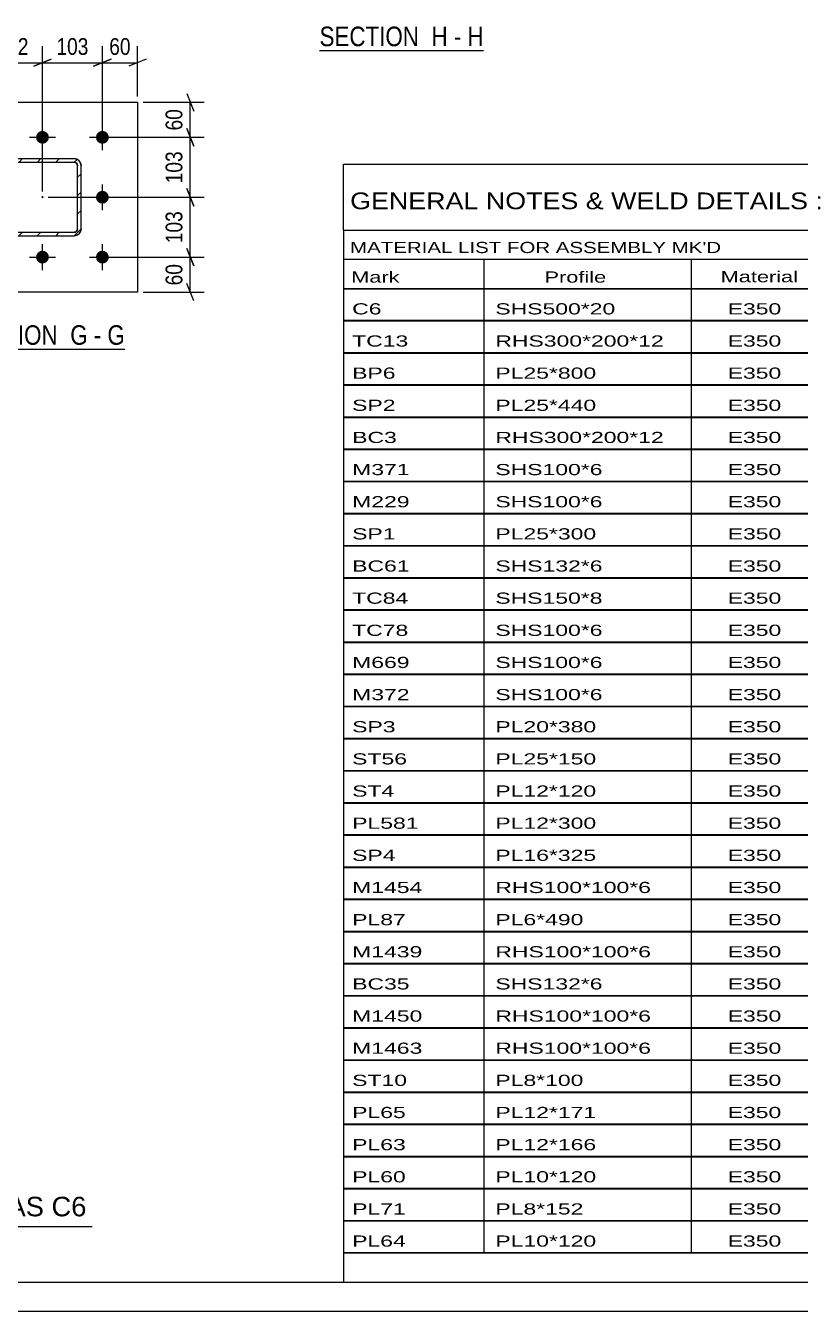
# Model space of a CAD drawing. Header units: millimetres. Extents: x 0 to 841, y 0 to 594.
# Drawn here: x 461.7 to 594.2, y 0 to 220 of the extents above; entities that cross this region are included whole.
import ezdxf

# ---------------------------------------------------------------- set-up
doc = ezdxf.new("R2010")
doc.units = ezdxf.units.MM
doc.linetypes.add('DXK_LINE_DOT2', pattern=[3.9198, 1.9599, -1.9599])
doc.styles.add('Arial', font='ARIAL.TTF', dxfattribs={"height": 0.2})
doc.styles.add('Arial Narrow', font='ARIALN.TTF', dxfattribs={"height": 0.2})

# ---------------------------------------------------------------- blocks, each defined once
blk = doc.blocks.new('Unknown-682121906-18 - 4412')
at = {"color": 6, "linetype": 'Continuous'}
blk.add_line((511.92, 215.71), (539.99, 215.71), dxfattribs=at)
at = {"color": 0, "linetype": 'Continuous'}
blk.add_wipeout([(530.03, 216.46), (530.03, 219.96), (511.92, 219.96), (511.92, 216.46)], dxfattribs=at)
at = {"color": 7, "linetype": 'Continuous', "style": 'Arial Narrow'}
blk.add_text('SECTION ', height=3.34, dxfattribs=at).set_placement((511.92, 216.46))
at = {"color": 0, "linetype": 'Continuous'}
blk.add_wipeout([(533.85, 216.46), (533.85, 219.96), (531.08, 219.96), (531.08, 216.46)], dxfattribs=at)
at = {"color": 7, "linetype": 'Continuous', "style": 'Arial Narrow'}
blk.add_text('H', height=3.34, dxfattribs=at).set_placement((531.08, 216.46))
at = {"color": 0, "linetype": 'Continuous'}
blk.add_wipeout([(536.17, 216.46), (536.17, 219.96), (534.9, 219.96), (534.9, 216.46)], dxfattribs=at)
at = {"color": 7, "linetype": 'Continuous', "style": 'Arial Narrow'}
blk.add_text('-', height=3.34, dxfattribs=at).set_placement((534.9, 216.46))
at = {"color": 0, "linetype": 'Continuous'}
blk.add_wipeout([(539.99, 216.46), (539.99, 219.96), (537.22, 219.96), (537.22, 216.46)], dxfattribs=at)
at = {"color": 7, "linetype": 'Continuous', "style": 'Arial Narrow'}
blk.add_text('H', height=3.34, dxfattribs=at).set_placement((537.22, 216.46))
blk = doc.blocks.new('Unknown-682121906-1161')
at = {"color": 5, "linetype": 'Continuous'}
for p, q in [((5, 5), (836, 5)), ((0, 0), (841, 0))]:
    blk.add_line(p, q, dxfattribs=at)
blk = doc.blocks.new('Unknown-682121906-25 - 12298')
at = {"color": 6, "linetype": 'Continuous'}
blk.add_line((450.11, 164.62), (478.61, 164.62), dxfattribs=at)
at = {"color": 0, "linetype": 'Continuous'}
blk.add_wipeout([(468.22, 165.37), (468.22, 168.87), (450.11, 168.87), (450.11, 165.37)], dxfattribs=at)
at = {"color": 7, "linetype": 'Continuous', "style": 'Arial Narrow'}
blk.add_text('SECTION ', height=3.34, dxfattribs=at).set_placement((450.11, 165.37))
at = {"color": 0, "linetype": 'Continuous'}
blk.add_wipeout([(472.25, 165.37), (472.25, 168.87), (469.27, 168.87), (469.27, 165.37)], dxfattribs=at)
at = {"color": 7, "linetype": 'Continuous', "style": 'Arial Narrow'}
blk.add_text('G', height=3.34, dxfattribs=at).set_placement((469.27, 165.37))
at = {"color": 0, "linetype": 'Continuous'}
blk.add_wipeout([(474.58, 165.37), (474.58, 168.87), (473.3, 168.87), (473.3, 165.37)], dxfattribs=at)
at = {"color": 7, "linetype": 'Continuous', "style": 'Arial Narrow'}
blk.add_text('-', height=3.34, dxfattribs=at).set_placement((473.3, 165.37))
at = {"color": 0, "linetype": 'Continuous'}
blk.add_wipeout([(478.61, 165.37), (478.61, 168.87), (475.63, 168.87), (475.63, 165.37)], dxfattribs=at)
at = {"color": 7, "linetype": 'Continuous', "style": 'Arial Narrow'}
blk.add_text('G', height=3.34, dxfattribs=at).set_placement((475.63, 165.37))
blk = doc.blocks.new('Bolt-682121906-12391 - 12298')
at = {"linetype": 'Continuous'}
for points in [[(454.27, 201.96, -1), (454.27, 199.76, -1)], [(464.52, 201.96, -1), (464.52, 199.76, -1)], [(474.77, 201.96, -1), (474.77, 199.76, -1)], [(454.27, 191.71, -1), (454.27, 189.51, -1)], [(474.77, 191.71, -1), (474.77, 189.51, -1)], [(454.27, 181.46, -1), (454.27, 179.26, -1)], [(464.52, 181.46, -1), (464.52, 179.26, -1)], [(474.77, 181.46, -1), (474.77, 179.26, -1)]]:
    blk.add_hatch(color=1, dxfattribs=at).paths.add_polyline_path(points)
at = {"color": 1, "linetype": 'Continuous'}
for p, q in [((454.27, 198.66), (454.27, 203.06)), ((464.52, 198.66), (464.52, 203.06)), ((474.77, 198.66), (474.77, 203.06)), ((452.07, 200.86), (456.47, 200.86)), ((462.32, 200.86), (466.72, 200.86)), ((472.57, 200.86), (476.97, 200.86)), ((454.27, 188.41), (454.27, 192.81)), ((474.77, 188.41), (474.77, 192.81)), ((452.07, 190.61), (456.47, 190.61)), ((472.57, 190.61), (476.97, 190.61)), ((454.27, 178.16), (454.27, 182.56)), ((464.52, 178.16), (464.52, 182.56)), ((474.77, 178.16), (474.77, 182.56)), ((452.07, 180.36), (456.47, 180.36)), ((462.32, 180.36), (466.72, 180.36)), ((472.57, 180.36), (476.97, 180.36))]:
    blk.add_line(p, q, dxfattribs=at)
blk = doc.blocks.new('Part-682121906-12303 - 12298')
at = {"linetype": 'Continuous'}
h = blk.add_hatch(dxfattribs=at)
h.set_pattern_fill('', scale=0.7, style=0, pattern_type=0)
h.set_pattern_definition([(45, (469.9203, 184.008), (-1.57154, 1.57154), [])])
h.paths.add_polyline_path([(459.12, 184.01), (469.92, 184.01), (470.38, 184.1), (470.77, 184.36), (471.03, 184.75), (471.12, 185.21), (471.12, 196.01), (471.03, 196.47), (470.77, 196.86), (470.38, 197.12), (469.92, 197.21), (459.12, 197.21), (458.66, 197.12), (458.27, 196.86), (458.01, 196.47), (457.92, 196.01), (457.92, 185.21), (458.01, 184.75), (458.27, 184.36), (458.66, 184.1)])
h.paths.add_polyline_path([(458.57, 184.98), (458.52, 185.21), (458.52, 196.01), (458.57, 196.24), (458.7, 196.43), (458.89, 196.56), (459.12, 196.61), (469.92, 196.61), (470.15, 196.56), (470.34, 196.43), (470.47, 196.24), (470.52, 196.01), (470.52, 185.21), (470.47, 184.98), (470.34, 184.78), (470.15, 184.65), (469.92, 184.61), (459.12, 184.61), (458.89, 184.65), (458.7, 184.78)])
blk.add_hatch(color=246, dxfattribs=at).paths.add_polyline_path([(464.52, 190.51, -1), (464.52, 190.71, -1)])
at = {"color": 7, "linetype": 'DXK_LINE_DOT2'}
for p, q in [((457.92, 196.01), (458.01, 196.47)), ((457.92, 185.21), (457.92, 196.01)), ((458.57, 196.24), (458.52, 196.01)), ((458.52, 196.01), (458.52, 185.21)), ((458.7, 196.43), (458.57, 196.24)), ((458.66, 197.12), (459.12, 197.21)), ((458.89, 196.56), (458.7, 196.43)), ((459.12, 196.61), (458.89, 196.56)), ((459.12, 197.21), (469.92, 197.21)), ((459.12, 196.61), (469.92, 196.61)), ((469.92, 197.21), (470.38, 197.12)), ((470.15, 196.56), (469.92, 196.61)), ((470.34, 196.43), (470.15, 196.56)), ((470.47, 196.24), (470.34, 196.43)), ((470.52, 196.01), (470.47, 196.24)), ((470.52, 185.21), (470.52, 196.01)), ((471.03, 196.47), (471.12, 196.01)), ((471.12, 185.21), (471.12, 196.01)), ((458.01, 184.75), (457.92, 185.21)), ((458.52, 185.21), (458.57, 184.98)), ((458.57, 184.98), (458.7, 184.78)), ((458.7, 184.78), (458.89, 184.65)), ((470.15, 184.65), (470.34, 184.78)), ((470.34, 184.78), (470.47, 184.98)), ((470.47, 184.98), (470.52, 185.21)), ((471.12, 185.21), (471.03, 184.75)), ((459.12, 184.01), (458.66, 184.1)), ((458.89, 184.65), (459.12, 184.61)), ((459.12, 184.61), (469.92, 184.61)), ((459.12, 184.01), (469.92, 184.01)), ((469.92, 184.61), (470.15, 184.65)), ((470.38, 184.1), (469.92, 184.01))]:
    blk.add_line(p, q, dxfattribs=at)
at = {"color": 2, "linetype": 'Continuous'}
for p, q in [((458.01, 196.47), (457.92, 196.01)), ((457.92, 185.21), (457.92, 196.01)), ((458.52, 196.01), (458.57, 196.24)), ((458.52, 185.21), (458.52, 196.01)), ((458.57, 196.24), (458.7, 196.43)), ((459.12, 197.21), (458.66, 197.12)), ((458.7, 196.43), (458.89, 196.56)), ((458.89, 196.56), (459.12, 196.61)), ((459.12, 197.21), (469.92, 197.21)), ((459.12, 196.61), (469.92, 196.61)), ((470.38, 197.12), (469.92, 197.21)), ((469.92, 196.61), (470.15, 196.56)), ((470.15, 196.56), (470.34, 196.43)), ((470.34, 196.43), (470.47, 196.24)), ((470.47, 196.24), (470.52, 196.01)), ((470.52, 185.21), (470.52, 196.01)), ((471.12, 196.01), (471.03, 196.47)), ((471.12, 185.21), (471.12, 196.01)), ((457.92, 185.21), (458.01, 184.75)), ((458.57, 184.98), (458.52, 185.21)), ((458.7, 184.78), (458.57, 184.98)), ((458.89, 184.65), (458.7, 184.78)), ((470.34, 184.78), (470.15, 184.65)), ((470.47, 184.98), (470.34, 184.78)), ((470.52, 185.21), (470.47, 184.98)), ((471.03, 184.75), (471.12, 185.21)), ((458.66, 184.1), (459.12, 184.01)), ((459.12, 184.61), (458.89, 184.65)), ((459.12, 184.61), (469.92, 184.61)), ((459.12, 184.01), (469.92, 184.01)), ((470.15, 184.65), (469.92, 184.61)), ((469.92, 184.01), (470.38, 184.1))]:
    blk.add_line(p, q, dxfattribs=at)
at = {"color": 246, "linetype": 'DXK_LINE_DOT2'}
blk.add_line((464.52, 190.61), (464.52, 190.61), dxfattribs=at)
at = {"color": 246, "linetype": 'Continuous'}
blk.add_circle((464.52, 190.61), 0.1, dxfattribs=at)
at = {"color": 7, "linetype": 'DXK_LINE_DOT2'}
for centre, start, end in [((459.12, 196.01), 112.5, 157.5), ((469.92, 196.01), 22.5, 67.5), ((459.12, 185.21), 202.5, 247.5), ((469.92, 185.21), 292.5, 337.5)]:
    blk.add_arc(centre, 1.2, start, end, dxfattribs=at)
at = {"color": 2, "linetype": 'Continuous'}
for centre, start, end in [((459.12, 196.01), 112.5, 157.5), ((469.92, 196.01), 22.5, 67.5), ((459.12, 185.21), 202.5, 247.5), ((469.92, 185.21), 292.5, 337.5)]:
    blk.add_arc(centre, 1.2, start, end, dxfattribs=at)
blk = doc.blocks.new('Part-682121906-12338 - 12298')
at = {"color": 2, "linetype": 'Continuous'}
for p, q in [((448.27, 206.86), (448.27, 174.36)), ((448.27, 206.86), (480.77, 206.86)), ((480.77, 206.86), (480.77, 174.36)), ((480.77, 174.36), (448.27, 174.36))]:
    blk.add_line(p, q, dxfattribs=at)
blk = doc.blocks.new('StraightDimension-682121906-34955 - 12298')
at = {"color": 7, "linetype": 'Continuous'}
for p, q in [((475.77, 200.86), (492.2, 200.86)), ((489.2, 202.36), (490.4, 199.36)), ((489.8, 190.61), (489.8, 200.86)), ((490.4, 189.11), (489.2, 192.11)), ((465.52, 190.61), (492.2, 190.61))]:
    blk.add_line(p, q, dxfattribs=at)
at = {"color": 0}
blk.add_wipeout([(489.05, 199.08), (484.85, 199.08), (484.85, 192.39), (489.05, 192.39)], dxfattribs=at)
at = {"color": 3, "style": 'Arial Narrow'}
blk.add_text('103', height=2.863, rotation=90.0002, dxfattribs=at).set_placement((488.45, 192.99))
blk = doc.blocks.new('StraightDimension-682121906-12558 - 12298')
at = {"color": 7, "linetype": 'Continuous'}
for p, q in [((464.52, 191.61), (464.52, 216.47)), ((474.77, 201.86), (474.77, 216.47)), ((463.02, 213.02), (466.02, 214.22)), ((464.52, 213.62), (474.77, 213.62)), ((476.27, 214.22), (473.27, 213.02))]:
    blk.add_line(p, q, dxfattribs=at)
at = {"color": 0}
blk.add_wipeout([(472.99, 214.37), (472.99, 218.57), (466.3, 218.57), (466.3, 214.37)], dxfattribs=at)
at = {"color": 3, "style": 'Arial Narrow'}
blk.add_text('103', height=2.863, dxfattribs=at).set_placement((466.9, 214.97))
blk = doc.blocks.new('StraightDimension-682121906-12557 - 12298')
at = {"color": 7, "linetype": 'Continuous'}
for p, q in [((474.77, 201.86), (474.77, 216.47)), ((480.77, 207.86), (480.77, 216.47)), ((473.27, 213.02), (476.27, 214.22)), ((474.77, 213.62), (480.77, 213.62)), ((482.27, 214.22), (479.27, 213.02))]:
    blk.add_line(p, q, dxfattribs=at)
at = {"color": 0}
blk.add_wipeout([(480.2, 214.37), (480.2, 218.57), (475.34, 218.57), (475.34, 214.37)], dxfattribs=at)
at = {"color": 3, "style": 'Arial Narrow'}
blk.add_text('60', height=2.863, dxfattribs=at).set_placement((475.94, 214.97))
blk = doc.blocks.new('StraightDimension-682121906-12559 - 12298')
at = {"color": 7, "linetype": 'Continuous'}
for p, q in [((454.27, 201.86), (454.27, 216.47)), ((464.52, 191.61), (464.52, 216.47)), ((452.77, 213.02), (455.77, 214.22)), ((454.27, 213.62), (464.52, 213.62)), ((466.02, 214.22), (463.02, 213.02))]:
    blk.add_line(p, q, dxfattribs=at)
at = {"color": 0}
blk.add_wipeout([(462.74, 214.37), (462.74, 218.57), (456.05, 218.57), (456.05, 214.37)], dxfattribs=at)
at = {"color": 3, "style": 'Arial Narrow'}
blk.add_text('102', height=2.863, dxfattribs=at).set_placement((456.65, 214.97))
blk = doc.blocks.new('StraightDimension-682121906-34954 - 12298')
at = {"color": 7, "linetype": 'Continuous'}
for p, q in [((481.77, 206.86), (492.2, 206.86)), ((489.2, 208.36), (490.4, 205.36)), ((489.8, 200.86), (489.8, 206.86)), ((475.77, 200.86), (492.2, 200.86)), ((490.4, 199.36), (489.2, 202.36))]:
    blk.add_line(p, q, dxfattribs=at)
at = {"color": 0}
blk.add_wipeout([(489.05, 206.29), (484.85, 206.29), (484.85, 201.43), (489.05, 201.43)], dxfattribs=at)
at = {"color": 3, "style": 'Arial Narrow'}
blk.add_text('60', height=2.863, rotation=90.0002, dxfattribs=at).set_placement((488.45, 202.03))
blk = doc.blocks.new('StraightDimension-682121906-34956 - 12298')
at = {"color": 7, "linetype": 'Continuous'}
for p, q in [((489.2, 192.11), (490.4, 189.11)), ((465.52, 190.61), (492.2, 190.61)), ((489.8, 180.36), (489.8, 190.61)), ((490.4, 178.86), (489.2, 181.86)), ((475.77, 180.36), (492.2, 180.36))]:
    blk.add_line(p, q, dxfattribs=at)
at = {"color": 0}
blk.add_wipeout([(489.05, 188.83), (484.85, 188.83), (484.85, 182.14), (489.05, 182.14)], dxfattribs=at)
at = {"color": 3, "style": 'Arial Narrow'}
blk.add_text('103', height=2.863, rotation=90.0002, dxfattribs=at).set_placement((488.45, 182.74))
blk = doc.blocks.new('StraightDimension-682121906-34957 - 12298')
at = {"color": 7, "linetype": 'Continuous'}
for p, q in [((489.2, 181.86), (490.4, 178.86)), ((475.77, 180.36), (492.2, 180.36)), ((489.8, 174.36), (489.8, 180.36)), ((481.77, 174.36), (492.2, 174.36)), ((490.4, 172.86), (489.2, 175.86))]:
    blk.add_line(p, q, dxfattribs=at)
at = {"color": 0}
blk.add_wipeout([(489.05, 179.79), (484.85, 179.79), (484.85, 174.93), (489.05, 174.93)], dxfattribs=at)
at = {"color": 3, "style": 'Arial Narrow'}
blk.add_text('60', height=2.863, rotation=90.0002, dxfattribs=at).set_placement((488.45, 175.53))
blk = doc.blocks.new('Unknown-682121906-37446')
at = {"color": 7, "linetype": 'Continuous'}
for p, q in [((516, 196.25), (676, 196.25)), ((516, 185), (516, 196.25)), ((516, 185), (676, 185)), ((516, 185), (516, 180)), ((516, 180), (676, 180)), ((516, 180), (516, 175)), ((540, 180), (540, 175)), ((575.5, 180), (575.5, 175)), ((516, 175), (676, 175)), ((516, 174.95), (516, 169.55)), ((516, 174.95), (676, 174.95)), ((540, 175), (540, 169.5)), ((575.5, 175), (575.5, 169.5)), ((516, 169.55), (676, 169.55)), ((516, 169.45), (516, 164.05)), ((516, 169.45), (676, 169.45)), ((540, 169.5), (540, 164)), ((575.5, 169.5), (575.5, 164)), ((516, 164.05), (676, 164.05)), ((516, 163.95), (516, 158.55)), ((516, 163.95), (676, 163.95)), ((540, 164), (540, 158.5)), ((575.5, 164), (575.5, 158.5)), ((516, 158.55), (676, 158.55)), ((516, 158.45), (516, 153.05)), ((516, 158.45), (676, 158.45)), ((540, 158.5), (540, 153)), ((575.5, 158.5), (575.5, 153)), ((516, 153.05), (676, 153.05)), ((516, 152.95), (516, 147.55)), ((516, 152.95), (676, 152.95)), ((540, 153), (540, 147.5)), ((575.5, 153), (575.5, 147.5)), ((516, 147.55), (676, 147.55)), ((516, 147.45), (516, 142.05)), ((516, 147.45), (676, 147.45)), ((540, 147.5), (540, 142)), ((575.5, 147.5), (575.5, 142)), ((516, 142.05), (676, 142.05)), ((516, 141.95), (516, 136.55)), ((516, 141.95), (676, 141.95)), ((540, 142), (540, 136.5)), ((575.5, 142), (575.5, 136.5)), ((516, 136.55), (676, 136.55)), ((516, 136.45), (516, 131.05)), ((516, 136.45), (676, 136.45)), ((540, 136.5), (540, 131)), ((575.5, 136.5), (575.5, 131)), ((516, 131.05), (676, 131.05)), ((516, 130.95), (516, 125.55)), ((516, 130.95), (676, 130.95)), ((540, 131), (540, 125.5)), ((575.5, 131), (575.5, 125.5)), ((516, 125.55), (676, 125.55)), ((516, 125.45), (516, 120.05)), ((516, 125.45), (676, 125.45)), ((540, 125.5), (540, 120)), ((575.5, 125.5), (575.5, 120)), ((516, 120.05), (676, 120.05)), ((516, 119.95), (516, 114.55)), ((516, 119.95), (676, 119.95)), ((540, 120), (540, 114.5)), ((575.5, 120), (575.5, 114.5)), ((516, 114.55), (676, 114.55)), ((516, 114.45), (516, 109.05)), ((516, 114.45), (676, 114.45)), ((540, 114.5), (540, 109)), ((575.5, 114.5), (575.5, 109)), ((516, 109.05), (676, 109.05)), ((516, 108.95), (516, 103.55)), ((516, 108.95), (676, 108.95)), ((540, 109), (540, 103.5)), ((575.5, 109), (575.5, 103.5)), ((516, 103.55), (676, 103.55)), ((516, 103.45), (516, 98.05)), ((516, 103.45), (676, 103.45)), ((540, 103.5), (540, 98)), ((575.5, 103.5), (575.5, 98)), ((516, 98.05), (676, 98.05)), ((516, 97.95), (516, 92.55)), ((516, 97.95), (676, 97.95)), ((540, 98), (540, 92.5)), ((575.5, 98), (575.5, 92.5)), ((516, 92.55), (676, 92.55)), ((516, 92.45), (516, 87.05)), ((516, 92.45), (676, 92.45)), ((540, 92.5), (540, 87)), ((575.5, 92.5), (575.5, 87)), ((516, 87.05), (676, 87.05)), ((516, 86.95), (516, 81.55)), ((516, 86.95), (676, 86.95)), ((540, 87), (540, 81.5)), ((575.5, 87), (575.5, 81.5)), ((516, 81.55), (676, 81.55)), ((516, 81.45), (516, 76.05)), ((516, 81.45), (676, 81.45)), ((540, 81.5), (540, 76)), ((575.5, 81.5), (575.5, 76)), ((516, 76.05), (676, 76.05)), ((516, 75.95), (516, 70.55)), ((516, 75.95), (676, 75.95)), ((540, 76), (540, 70.5)), ((575.5, 76), (575.5, 70.5)), ((516, 70.55), (676, 70.55)), ((516, 70.45), (516, 65.05)), ((516, 70.45), (676, 70.45)), ((540, 70.5), (540, 65)), ((575.5, 70.5), (575.5, 65)), ((516, 65.05), (676, 65.05)), ((516, 64.95), (516, 59.55)), ((516, 64.95), (676, 64.95)), ((540, 65), (540, 59.5)), ((575.5, 65), (575.5, 59.5)), ((516, 59.55), (676, 59.55)), ((516, 59.45), (516, 54.05)), ((516, 59.45), (676, 59.45)), ((540, 59.5), (540, 54)), ((575.5, 59.5), (575.5, 54)), ((516, 54.05), (676, 54.05)), ((516, 53.95), (516, 48.55)), ((516, 53.95), (676, 53.95)), ((540, 54), (540, 48.5)), ((575.5, 54), (575.5, 48.5)), ((516, 48.55), (676, 48.55)), ((516, 48.45), (516, 43.05)), ((516, 48.45), (676, 48.45)), ((540, 48.5), (540, 43)), ((575.5, 48.5), (575.5, 43)), ((516, 43.05), (676, 43.05)), ((516, 42.95), (516, 37.55)), ((516, 42.95), (676, 42.95)), ((540, 43), (540, 37.5)), ((575.5, 43), (575.5, 37.5)), ((516, 37.55), (676, 37.55)), ((516, 37.45), (516, 32.05)), ((516, 37.45), (676, 37.45)), ((540, 37.5), (540, 32)), ((575.5, 37.5), (575.5, 32)), ((516, 32.05), (676, 32.05)), ((516, 31.95), (516, 26.55)), ((516, 31.95), (676, 31.95)), ((540, 32), (540, 26.5)), ((575.5, 32), (575.5, 26.5)), ((516, 26.55), (676, 26.55)), ((516, 26.45), (516, 21.05)), ((516, 26.45), (676, 26.45)), ((540, 26.5), (540, 21)), ((575.5, 26.5), (575.5, 21)), ((516, 21.05), (676, 21.05)), ((516, 20.95), (516, 15.55)), ((516, 20.95), (676, 20.95)), ((540, 21), (540, 15.5)), ((575.5, 21), (575.5, 15.5)), ((516, 15.55), (676, 15.55)), ((516, 15.45), (516, 10.05)), ((516, 15.45), (676, 15.45)), ((540, 15.5), (540, 10)), ((575.5, 15.5), (575.5, 10)), ((516, 10.05), (676, 10.05)), ((516, 10), (676, 10)), ((516, 10), (516, 5)), ((516, 5), (676, 5))]:
    blk.add_line(p, q, dxfattribs=at)
at = {"color": 7, "style": 'Arial Narrow'}
for s, height, width, p in [('GENERAL NOTES & WELD DETAILS :', 2.8633, 1.4, (517.15, 188.56)), ("MATERIAL LIST FOR ASSEMBLY MK'D", 1.9089, 1.6, (517.15, 181.06)), ('Mark', 1.909, 1.7, (517.34, 176)), ('Profile', 1.909, 1.7, (550.41, 176)), ('Material', 1.909, 1.7, (580.54, 176.06))]:
    blk.add_text(s, height=height, dxfattribs=dict(at, width=width)).set_placement(p)
at = {"color": 7, "linetype": 'Continuous', "style": 'Arial Narrow', "width": 1.794707}
for s, height, p in [('C6', 1.909, (517.5, 170.56)), ('SHS500*20', 1.909, (542, 170.56)), ('E350', 1.909, (581.74, 170.56)), ('TC13', 1.909, (517.5, 165.06)), ('RHS300*200*12', 1.9089, (542, 165.06)), ('E350', 1.909, (581.74, 165.06)), ('BP6', 1.909, (517.5, 159.56)), ('PL25*800', 1.909, (542, 159.56)), ('E350', 1.909, (581.74, 159.56)), ('SP2', 1.909, (517.5, 154.06)), ('PL25*440', 1.909, (542, 154.06)), ('E350', 1.909, (581.74, 154.06)), ('BC3', 1.909, (517.5, 148.56)), ('RHS300*200*12', 1.9089, (542, 148.56)), ('E350', 1.909, (581.74, 148.56)), ('M371', 1.909, (517.5, 143.06)), ('SHS100*6', 1.909, (542, 143.06)), ('E350', 1.909, (581.74, 143.06)), ('M229', 1.909, (517.5, 137.56)), ('SHS100*6', 1.909, (542, 137.56)), ('E350', 1.909, (581.74, 137.56)), ('SP1', 1.909, (517.5, 132.06)), ('PL25*300', 1.909, (542, 132.06)), ('E350', 1.909, (581.74, 132.06)), ('BC61', 1.909, (517.5, 126.56)), ('SHS132*6', 1.909, (542, 126.56)), ('E350', 1.909, (581.74, 126.56)), ('TC84', 1.909, (517.5, 121.06)), ('SHS150*8', 1.909, (542, 121.06)), ('E350', 1.909, (581.74, 121.06)), ('TC78', 1.909, (517.5, 115.56)), ('SHS100*6', 1.909, (542, 115.56)), ('E350', 1.909, (581.74, 115.56)), ('M669', 1.909, (517.5, 110.06)), ('SHS100*6', 1.909, (542, 110.06)), ('E350', 1.909, (581.74, 110.06)), ('M372', 1.909, (517.5, 104.56)), ('SHS100*6', 1.909, (542, 104.56)), ('E350', 1.909, (581.74, 104.56)), ('SP3', 1.909, (517.5, 99.06)), ('PL20*380', 1.909, (542, 99.06)), ('E350', 1.909, (581.74, 99.06)), ('ST56', 1.909, (517.5, 93.56)), ('PL25*150', 1.909, (542, 93.56)), ('E350', 1.909, (581.74, 93.56)), ('ST4', 1.909, (517.5, 88.06)), ('PL12*120', 1.909, (542, 88.06)), ('E350', 1.909, (581.74, 88.06)), ('PL581', 1.909, (517.5, 82.56)), ('PL12*300', 1.909, (542, 82.56)), ('E350', 1.909, (581.74, 82.56)), ('SP4', 1.909, (517.5, 77.06)), ('PL16*325', 1.909, (542, 77.06)), ('E350', 1.909, (581.74, 77.06)), ('M1454', 1.909, (517.5, 71.56)), ('RHS100*100*6', 1.9089, (542, 71.56)), ('E350', 1.909, (581.74, 71.56)), ('PL87', 1.909, (517.5, 66.06)), ('PL6*490', 1.909, (542, 66.06)), ('E350', 1.909, (581.74, 66.06)), ('M1439', 1.909, (517.5, 60.56)), ('RHS100*100*6', 1.9089, (542, 60.56)), ('E350', 1.909, (581.74, 60.56)), ('BC35', 1.909, (517.5, 55.06)), ('SHS132*6', 1.909, (542, 55.06)), ('E350', 1.909, (581.74, 55.06)), ('M1450', 1.909, (517.5, 49.56)), ('RHS100*100*6', 1.9089, (542, 49.56)), ('E350', 1.909, (581.74, 49.56)), ('M1463', 1.909, (517.5, 44.06)), ('RHS100*100*6', 1.9089, (542, 44.06)), ('E350', 1.909, (581.74, 44.06)), ('ST10', 1.909, (517.5, 38.56)), ('PL8*100', 1.909, (542, 38.56)), ('E350', 1.909, (581.74, 38.56)), ('PL65', 1.909, (517.5, 33.06)), ('PL12*171', 1.909, (542, 33.06)), ('E350', 1.909, (581.74, 33.06)), ('PL63', 1.909, (517.5, 27.56)), ('PL12*166', 1.909, (542, 27.56)), ('E350', 1.909, (581.74, 27.56)), ('PL60', 1.909, (517.5, 22.06)), ('PL10*120', 1.909, (542, 22.06)), ('E350', 1.909, (581.74, 22.06)), ('PL71', 1.909, (517.5, 16.56)), ('PL8*152', 1.909, (542, 16.56)), ('E350', 1.909, (581.74, 16.56)), ('PL64', 1.909, (517.5, 11.06)), ('PL10*120', 1.909, (542, 11.06)), ('E350', 1.909, (581.74, 11.06))]:
    blk.add_text(s, height=height, dxfattribs=at).set_placement(p)
blk = doc.blocks.new('Unknown-682121906-37447')
at = {"color": 7, "linetype": 'Continuous'}
blk.add_line((403, 14.5), (473, 14.5), dxfattribs=at)
at = {"color": 7, "style": 'Arial'}
blk.add_text('ONE-COLUMN MARKED AS C6', height=3.3428, dxfattribs=at).set_placement((404.06, 16.25))

msp = doc.modelspace()

# ---------------------------------------------------------------- block references
for name in ['Unknown-682121906-18 - 4412', 'Part-682121906-12338 - 12298', 'Bolt-682121906-12391 - 12298', 'Part-682121906-12303 - 12298', 'Unknown-682121906-37446', 'Unknown-682121906-37447']:
    msp.add_blockref(name, (0, 0))

# ---------------------------------------------------------------- next in the draw order: block references
msp.add_blockref('Unknown-682121906-1161', (0, 0))

# ---------------------------------------------------------------- next in the draw order: block references
for name in ['StraightDimension-682121906-34955 - 12298', 'Unknown-682121906-25 - 12298']:
    msp.add_blockref(name, (0, 0))

# ---------------------------------------------------------------- next in the draw order: block references
msp.add_blockref('StraightDimension-682121906-12558 - 12298', (0, 0))

# ---------------------------------------------------------------- next in the draw order: block references
for name in ['StraightDimension-682121906-12559 - 12298', 'StraightDimension-682121906-12557 - 12298']:
    msp.add_blockref(name, (0, 0))

# ---------------------------------------------------------------- next in the draw order: block references
for name in ['StraightDimension-682121906-34954 - 12298', 'StraightDimension-682121906-34956 - 12298']:
    msp.add_blockref(name, (0, 0))

# ---------------------------------------------------------------- next in the draw order: block references
msp.add_blockref('StraightDimension-682121906-34957 - 12298', (0, 0))

doc.saveas('drawing.dxf')
